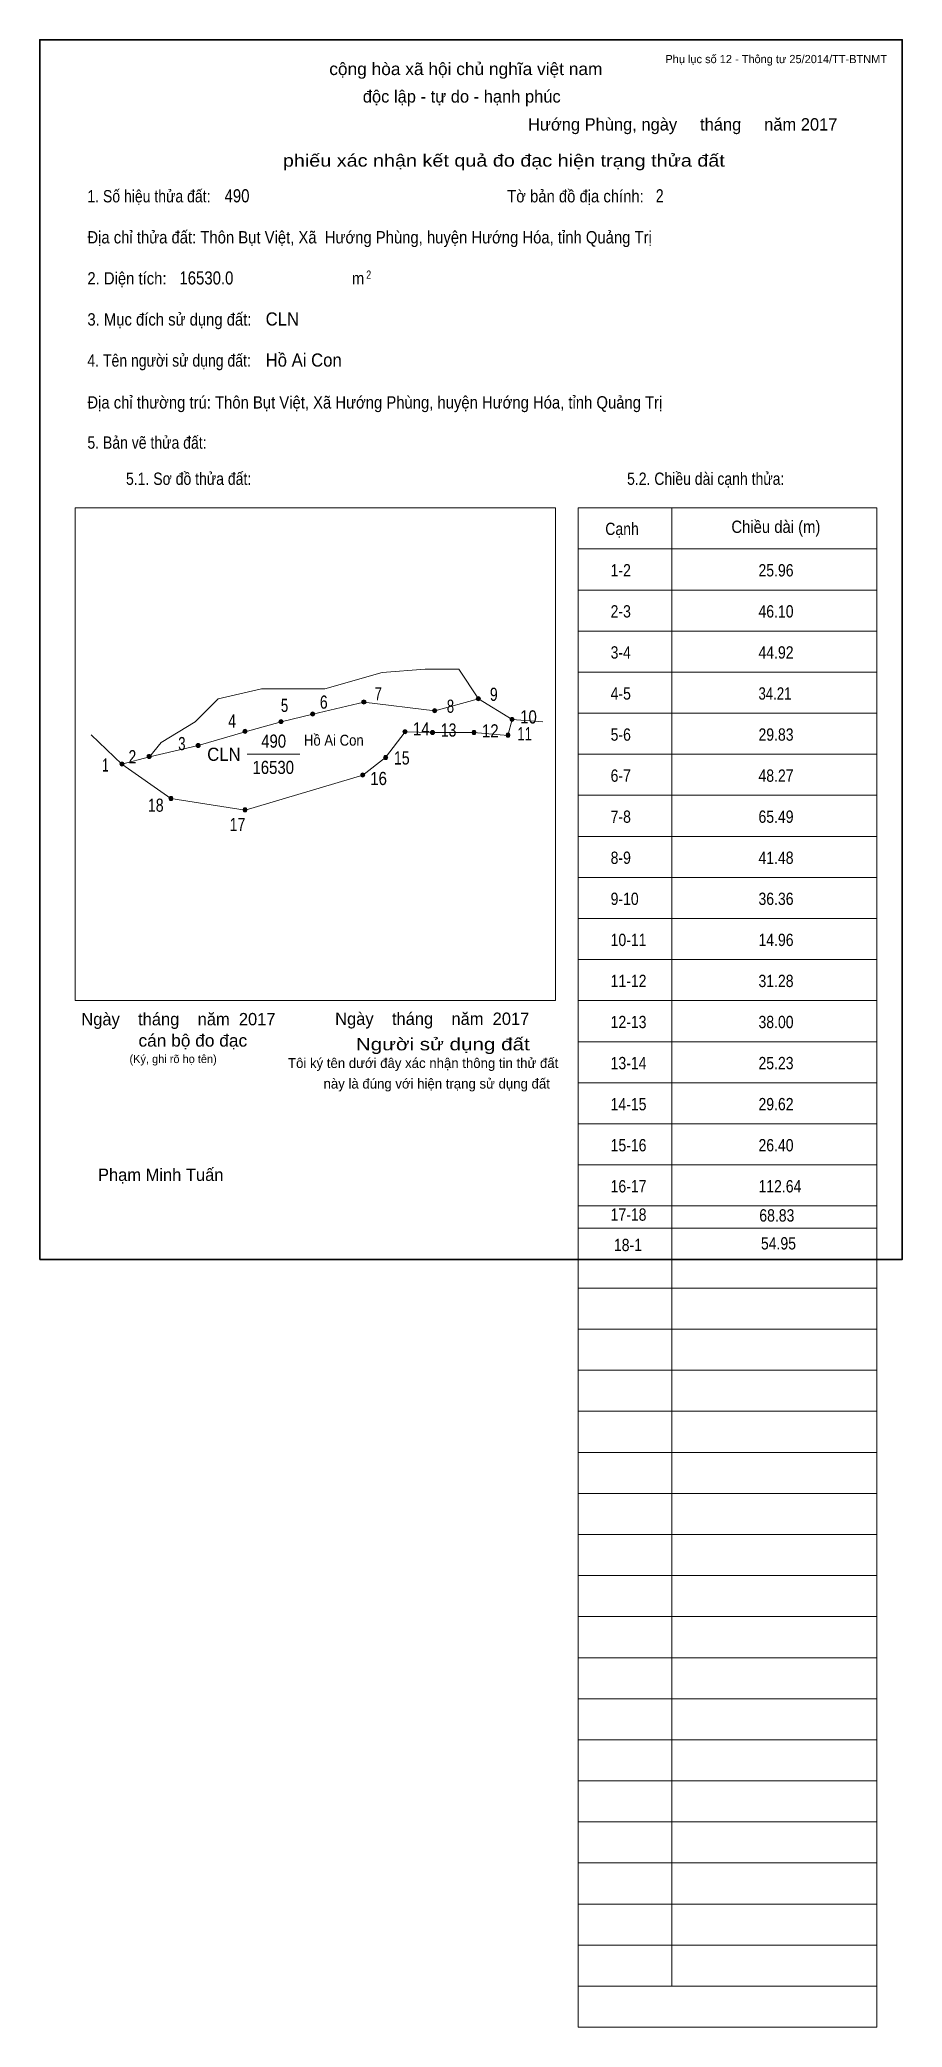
# Model space of a CAD drawing. Header units: centimetres. Extents: x 0 to 21, y -18.7 to 29.7.
import ezdxf
from ezdxf.enums import TextEntityAlignment as Align

# ---------------------------------------------------------------- set-up
doc = ezdxf.new("R2010")
doc.units = ezdxf.units.CM
doc.header["$LTSCALE"] = 0.12
for name, color, linetype in [('2', 7, 'Continuous'), ('30', 7, 'Continuous'), ('34', 7, 'Continuous')]:
    doc.layers.add(name, color=color, linetype=linetype)
for name, color, linetype, lineweight in [('32', 7, 'Continuous', 13), ('33', 7, 'Continuous', 13), ('6', 7, 'Continuous', 13), ('63', 7, 'Continuous', 13)]:
    doc.layers.add(name, color=color, linetype=linetype, lineweight=lineweight)

msp = doc.modelspace()

# ---------------------------------------------------------------- hatches: boundary and pattern name
at = {"layer": '32'}
for points in [[(7.9411, 13.5737, 1), (7.8411, 13.5737, 1)], [(10.7274, 13.6534, 1), (10.6274, 13.6534, 1)], [(5.9243, 13.0961, 1), (5.8243, 13.0961, 1)], [(6.6939, 13.2818, 1), (6.5939, 13.2818, 1)], [(9.6659, 13.3615, 1), (9.5659, 13.3615, 1)], [(11.55, 13.1492, 1), (11.45, 13.1492, 1)], [(5.0486, 12.8573, 1), (4.9486, 12.8573, 1)], [(8.9436, 12.849, 1), (8.8436, 12.849, 1)], [(9.6128, 12.8307, 1), (9.5128, 12.8307, 1)], [(10.6212, 12.8307, 1), (10.5212, 12.8307, 1)], [(11.4486, 12.7654, 1), (11.3486, 12.7654, 1)], [(2.05, 12.0612, 1), (1.95, 12.0612, 1)], [(2.7134, 12.2469, 1), (2.6134, 12.2469, 1)], [(3.9075, 12.5123, 1), (3.8075, 12.5123, 1)], [(8.4718, 12.2204, 1), (8.3718, 12.2204, 1)], [(7.9145, 11.7958, 1), (7.8145, 11.7958, 1)], [(3.2431, 11.2226, 1), (3.1431, 11.2226, 1)], [(5.0486, 10.9466, 1), (4.9486, 10.9466, 1)]]:
    msp.add_hatch(color=256, dxfattribs=at).paths.add_polyline_path(points)

# ---------------------------------------------------------------- linework, layer by layer
for centre in [(7.8911, 13.5737), (10.6774, 13.6534), (5.8743, 13.0961), (6.6439, 13.2818), (9.6159, 13.3615), (11.5, 13.1492), (4.9986, 12.8573), (8.8936, 12.849), (9.5628, 12.8307), (10.5712, 12.8307), (11.3986, 12.7654), (2, 12.0612), (2.6634, 12.2469), (3.8575, 12.5123), (8.4218, 12.2204), (7.8645, 11.7958), (3.1931, 11.2226), (4.9986, 10.9466)]:
    msp.add_circle(centre, 0.05, dxfattribs=at)
at = {"layer": '33'}
msp.add_line((5.05, 12.3), (6.33, 12.3), dxfattribs=at)
at = {"layer": '6'}
for p, q in [((10.2, 14.37), (10.68, 13.65)), ((11.5, 13.15), (12.25, 13.09)), ((1.25, 12.77), (2, 12.06)), ((2, 12.06), (2.67, 12.24))]:
    msp.add_line(p, q, dxfattribs=at)
for points in [[(10.2, 14.37), (9.38, 14.37), (8.34, 14.29), (6.94, 13.89), (5.4, 13.89), (4.34, 13.65), (3.78, 13.09), (2.96, 12.59), (2.67, 12.24)], [(10.68, 13.65), (9.62, 13.36), (7.89, 13.57), (6.65, 13.28), (5.88, 13.09), (5, 12.85), (3.86, 12.51), (2.67, 12.24)], [(10.68, 13.65), (11.5, 13.15), (11.4, 12.76)], [(11.4, 12.76), (10.57, 12.83), (9.56, 12.83), (8.9, 12.85), (8.42, 12.22), (7.87, 11.79), (5, 10.94), (3.19, 11.22), (2, 12.06)]]:
    msp.add_lwpolyline(points, dxfattribs=at)
at = {"layer": '63'}
for p, q in [((0.86, 18.3), (12.56, 18.3)), ((0.86, 6.3), (0.86, 18.3)), ((12.56, 6.3), (12.56, 18.3)), ((13.11, 18.3), (20.38, 18.3)), ((13.11, 0), (13.11, 18.3)), ((15.39, 0), (15.39, 18.3)), ((20.38, 0), (20.38, 18.3)), ((13.11, 17.3), (20.38, 17.3)), ((13.11, 16.3), (20.38, 16.3)), ((13.11, 15.3), (20.38, 15.3)), ((13.11, 14.3), (20.38, 14.3)), ((13.11, 13.3), (20.38, 13.3)), ((13.11, 12.3), (20.38, 12.3)), ((13.11, 11.3), (20.38, 11.3)), ((13.11, 10.3), (20.38, 10.3)), ((13.11, 9.3), (20.38, 9.3)), ((13.11, 8.3), (20.38, 8.3)), ((13.11, 7.3), (20.38, 7.3)), ((0.86, 6.3), (12.56, 6.3)), ((13.11, 6.3), (20.38, 6.3)), ((13.11, 5.3), (20.38, 5.3)), ((13.11, 4.3), (20.38, 4.3)), ((13.11, 3.3), (20.38, 3.3)), ((13.11, 2.3), (20.38, 2.3)), ((13.11, 1.3), (20.38, 1.3)), ((13.12, 0.76), (20.39, 0.76)), ((13.11, 0), (20.38, 0)), ((13.11, -18.7), (13.11, 0)), ((15.39, -17.7), (15.39, 0)), ((20.38, -18.7), (20.38, 0)), ((13.11, -0.7), (20.38, -0.7)), ((13.11, -1.7), (20.38, -1.7)), ((13.11, -2.7), (20.38, -2.7)), ((13.11, -3.7), (20.38, -3.7)), ((13.11, -4.7), (20.38, -4.7)), ((13.11, -5.7), (20.38, -5.7)), ((13.11, -6.7), (20.38, -6.7)), ((13.11, -7.7), (20.38, -7.7)), ((13.11, -8.7), (20.38, -8.7)), ((13.11, -9.7), (20.38, -9.7)), ((13.11, -10.7), (20.38, -10.7)), ((13.11, -11.7), (20.38, -11.7)), ((13.11, -12.7), (20.38, -12.7)), ((13.11, -13.7), (20.38, -13.7)), ((13.11, -14.7), (20.38, -14.7)), ((13.11, -15.7), (20.38, -15.7)), ((13.11, -16.7), (20.38, -16.7)), ((13.11, -17.7), (20.38, -17.7)), ((13.11, -18.7), (20.38, -18.7))]:
    msp.add_line(p, q, dxfattribs=at)
at = {"layer": '63', "lineweight": 35}
msp.add_lwpolyline([(0, 0), (0, 29.7), (21, 29.7), (21, 0)], close=True, dxfattribs=at)

# ---------------------------------------------------------------- texts
at = {"layer": '2', "width": 0.9}
msp.add_text('Hồ Ai Con', height=0.2653, dxfattribs=at).set_placement((7.16, 12.51), align=Align.CENTER)
at = {"layer": '30'}
for s, width, p in [('1-2', 0.85, (13.9, 16.63)), ('25.96', 0.85, (17.5, 16.63)), ('2-3', 0.85, (13.9, 15.63)), ('46.10', 0.85, (17.5, 15.63)), ('3-4', 0.85, (13.9, 14.63)), ('44.92', 0.85, (17.5, 14.63)), ('4-5', 0.85, (13.9, 13.63)), ('34.21', 0.8, (17.5, 13.63)), ('5-6', 0.85, (13.9, 12.63)), ('29.83', 0.85, (17.5, 12.63)), ('6-7', 0.85, (13.9, 11.63)), ('48.27', 0.85, (17.5, 11.63)), ('7-8', 0.85, (13.9, 10.63)), ('65.49', 0.85, (17.5, 10.63)), ('8-9', 0.85, (13.9, 9.63)), ('41.48', 0.85, (17.5, 9.63)), ('9-10', 0.85, (13.9, 8.63)), ('36.36', 0.85, (17.5, 8.63)), ('10-11', 0.85, (13.9, 7.63)), ('14.96', 0.85, (17.5, 7.63)), ('11-12', 0.85, (13.9, 6.63)), ('31.28', 0.85, (17.5, 6.63)), ('12-13', 0.85, (13.9, 5.63)), ('38.00', 0.85, (17.5, 5.63)), ('13-14', 0.85, (13.9, 4.63)), ('25.23', 0.85, (17.5, 4.63)), ('14-15', 0.85, (13.9, 3.63)), ('29.62', 0.85, (17.5, 3.63)), ('15-16', 0.85, (13.9, 2.63)), ('26.40', 0.85, (17.5, 2.63)), ('16-17', 0.85, (13.9, 1.63)), ('112.64', 0.85, (17.5, 1.63)), ('17-18', 0.85, (13.9, 0.94)), ('68.83', 0.85, (17.52, 0.92)), ('18-1', 0.85, (13.98, 0.2)), ('54.95', 0.85, (17.56, 0.24))]:
    msp.add_text(s, height=0.3, dxfattribs=dict(at, width=width)).set_placement(p)
at = {"layer": '32'}
for s, width, p in [('5', 0.75, (5.96, 13.33)), ('6', 0.8, (6.915, 13.41)), ('7', 0.75, (8.24, 13.61)), ('8', 0.75, (10, 13.31)), ('9', 0.8, (11.055, 13.6)), ('4', 0.8, (4.685, 12.95)), ('14', 0.85, (9.29, 12.76)), ('10', 0.85, (11.9, 13.05)), ('3', 0.75, (3.46, 12.4)), ('13', 0.8, (9.955, 12.73)), ('12', 0.85, (10.97, 12.71)), ('11', 0.75, (11.805, 12.64)), ('1', 0.65, (1.6, 11.88)), ('2', 0.8, (2.255, 12.08)), ('15', 0.8, (8.815, 12.05)), ('16', 0.85, (8.25, 11.55)), ('18', 0.8, (2.825, 10.9)), ('17', 0.8, (4.815, 10.43))]:
    msp.add_text(s, height=0.32, dxfattribs=dict(at, width=width)).set_placement(p, align=Align.CENTER)
at = {"layer": '33', "width": 0.85}
for s, p in [('490', (5.695, 12.46)), ('16530', (5.685, 11.82))]:
    msp.add_text(s, height=0.32, dxfattribs=at).set_placement(p, align=Align.CENTER)
at = {"layer": '33', "width": 0.95}
msp.add_text('CLN', height=0.32, dxfattribs=at).set_placement((4.89, 12.14), align=Align.RIGHT)
at = {"layer": '34'}
for s, width, p in [('490', 0.85, (4.5, 25.74)), ('2', 0.8, (15, 25.74)), ('16530.0', 0.85, (3.4, 23.74)), ('CLN', 0.95, (5.5, 22.74)), ('Hồ Ai Con', 0.95, (5.5, 21.74))]:
    msp.add_text(s, height=0.32, dxfattribs=dict(at, width=width)).set_placement(p)
at = {"layer": '63', "width": 1.05}
msp.add_text('cộng hòa xã hội chủ nghĩa việt nam', height=0.3, dxfattribs=at).set_placement((10.375, 28.84), align=Align.CENTER)
at = {"layer": '63'}
for s, height, p in [('Phụ lục số 12 - Thông tư 25/2014/TT-BTNMT', 0.2, (20.63, 29.13)), ('Ngày    tháng    năm  2017', 0.3, (5.74, 5.7)), ('Ngày    tháng    năm  2017', 0.3, (11.92, 5.71)), ('(Ký, ghi rõ họ tên)', 0.2, (4.31, 4.78))]:
    msp.add_text(s, height=height, dxfattribs=at).set_placement(p, align=Align.RIGHT)
for s, height, p in [('độc lập - tự do - hạnh phúc', 0.3, (10.275, 28.17)), ('Hướng Phùng, ngày     tháng     năm 2017', 0.3, (15.655, 27.49)), ('Tôi ký tên dưới đây xác nhận thông tin thử đất', 0.24, (9.335, 4.66)), ('này là đúng với hiện trạng sử dụng đất', 0.24, (9.665, 4.16)), ('Phạm Minh Tuấn', 0.3, (2.945, 1.91))]:
    msp.add_text(s, height=height, dxfattribs=at).set_placement(p, align=Align.CENTER)
for s, width, p in [('phiếu xác nhận kết quả đo đạc hiện trạng thửa đất', 1.2, (16.68, 26.61)), ('cán bộ đo đạc', 1.05, (5.05, 5.18)), ('Người sử dụng đất', 1.25, (11.93, 5.09))]:
    msp.add_text(s, height=0.3, dxfattribs=dict(at, width=width)).set_placement(p, align=Align.RIGHT)
for s, height, width, p in [('1. Số hiệu thửa đất:', 0.3, 0.85, (1.16, 25.74)), ('Tờ bản đồ địa chính:', 0.3, 0.9, (11.38, 25.74)), ('Địa chỉ thửa đất: Thôn Bụt Việt, Xã  Hướng Phùng, huyện Hướng Hóa, tỉnh Quảng Trị', 0.3, 0.9, (1.16, 24.74)), ('2. Diện tích:', 0.3, 0.9, (1.16, 23.74)), ('m', 0.3, 0.9, (7.6, 23.74)), ('2', 0.2, 0.8, (7.95, 23.88)), ('3. Mục đích sử dụng đất:', 0.3, 0.9, (1.16, 22.74)), ('4. Tên người sử dụng đất:', 0.3, 0.85, (1.16, 21.74)), ('Địa chỉ thường trú: Thôn Bụt Việt, Xã Hướng Phùng, huyện Hướng Hóa, tỉnh Quảng Trị', 0.3, 0.9, (1.16, 20.72)), ('5. Bản vẽ thửa đất:', 0.3, 0.85, (1.16, 19.74)), ('5.1. Sơ đồ thửa đất:', 0.3, 0.85, (2.1, 18.86)), ('5.2. Chiều dài cạnh thửa:', 0.3, 0.85, (14.3, 18.86)), ('Cạnh', 0.3, 0.85, (13.77, 17.64)), ('Chiều dài (m)', 0.3, 0.9, (16.84, 17.69))]:
    msp.add_text(s, height=height, dxfattribs=dict(at, width=width)).set_placement(p)

doc.saveas('drawing.dxf')
